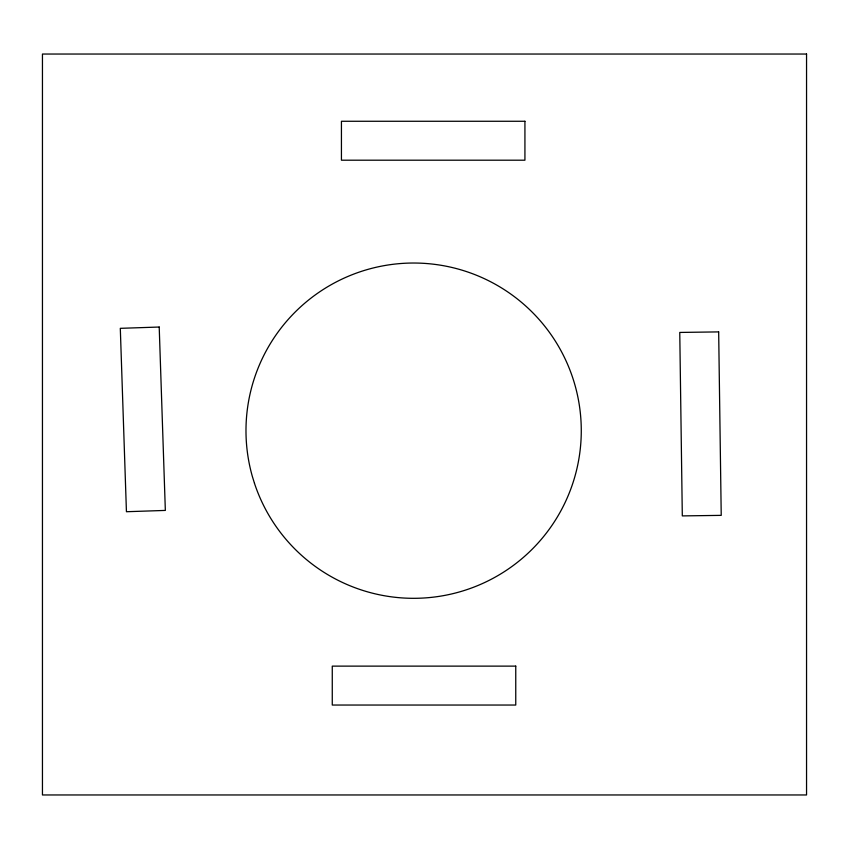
<?xml version="1.0" encoding="UTF-8"?>
<svg xmlns="http://www.w3.org/2000/svg" width="849" height="849" viewBox="0 0 849 849"><rect width="100%" height="100%" fill="white"/><g stroke="black" fill="none" stroke-linecap="round" stroke-linejoin="round"><path stroke-width="1.27" d="M159.209 327.035L120.303 328.33L126.437 511.724L165.343 510.419L159.209 327.035M718.668 331.895L679.762 332.437L682.309 515.905L721.226 515.364L718.668 331.895M806.55 54.039L42.45 54.039L42.45 794.961L806.55 794.961L806.55 54.039M524.926 121.269L341.436 121.269L341.436 160.196L524.926 160.196L524.926 121.269M515.757 666.125L332.267 666.125L332.267 705.041L515.757 705.041L515.757 666.125M254.498 483.399L252.302 476.268A167.646 167.646 0 0 1 452.4 267.573A167.646 167.646 0 0 1 537.194 543.976A167.646 167.646 0 0 1 254.498 483.399"/></g></svg>
